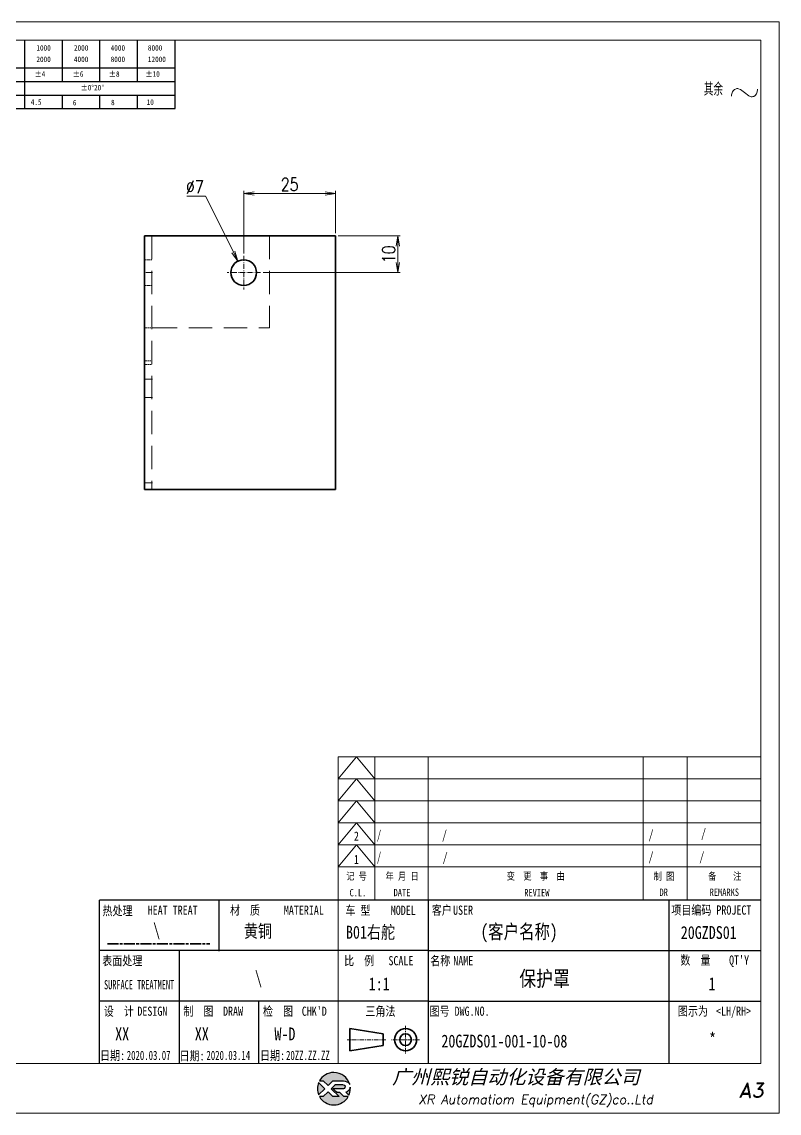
# Model space of a CAD drawing. Header units: millimetres. Extents: x 1333 to 78972, y -42879 to -5704.
# Drawn here: x 71441.9 to 71648, y -21799.1 to -21502.1 of the extents above; entities that cross this region are included whole.
import ezdxf
from ezdxf.enums import TextEntityAlignment as Align

# ---------------------------------------------------------------- set-up
doc = ezdxf.new("R2010")
doc.units = ezdxf.units.MM
doc.header["$LTSCALE"] = 0.5
for name, pattern in [('AM_ISO02W050x2', [3.75, 3, -0.75]), ('AM_ISO08W050x2', [9, 6, -0.75, 1.5, -0.75]), ('CENTER', [2, 1.25, -0.25, 0.25, -0.25]), ('DASHDOT', [18.5, 12, -3, 0.5, -3]), ('DASHED', [19.05, 12.7, -6.35]), ('DOT2', [0.125, 0, -0.125])]:
    doc.linetypes.add(name, pattern=pattern)
for name, color, linetype in [('DIM', 3, 'Continuous'), ('layer 1', 7, 'Continuous'), ('图号', 7, 'Continuous'), ('图名', 7, 'Continuous'), ('图框文字', 7, 'Continuous'), ('数量', 7, 'Continuous'), ('材质', 7, 'Continuous'), ('表面处理', 7, 'Continuous'), ('车型', 7, 'Continuous')]:
    doc.layers.add(name, color=color, linetype=linetype)
for name, color, linetype, lineweight in [('中心线', 2, 'AM_ISO08W050x2', 18), ('图框', 7, 'Continuous', 18), ('标注线', 3, 'Continuous', 18), ('热处理', 7, 'Continuous', 20), ('粗实线', 7, 'Continuous', 35), ('粗点划线', 6, 'AM_ISO08W050x2', 35), ('虚线', 1, 'AM_ISO02W050x2', 18)]:
    doc.layers.add(name, color=color, linetype=linetype, lineweight=lineweight)
doc.layers.add('打印', color=7, linetype='Continuous', lineweight=15, plot=False)
doc.layers.add('打印-禁用', color=7, linetype='Continuous', lineweight=15, plot=False)
doc.styles.add('DIM', font='romans.shx', dxfattribs={"width": 0.8, "bigfont": 'bigfont.shx'})
doc.styles.add('STYLE1', font='')
doc.styles.add('国标', font='simfang.ttf', dxfattribs={"width": 0.8})
doc.styles.add('机械长仿宋', font='gbenor.shx', dxfattribs={"height": 1, "bigfont": 'gbcbig.shx'})
doc.styles.add('标题字', font='romand.shx', dxfattribs={"oblique": 10, "bigfont": 'bigfont.shx'})
doc.styles.get('STYLE1').set_extended_font_data('SimSun')
doc.dimstyles.new('XR 1-1$0', dxfattribs={"dimtxt": 3.5, "dimasz": 2.5, "dimexe": 1, "dimexo": 0.625, "dimgap": 1.2, "dimtad": 1, "dimzin": 9, "dimdsep": 46, "dimtxsty": 'DIM', "dimblk": 'OPEN', "dimcen": 0, "dimclrd": 8, "dimclre": 8, "dimclrt": 2, "dimazin": 2, "dimtfac": 0.5, "dimtmove": 0, "dimatfit": 3, "dimldrblk": 'OPEN', "dimfxl": 1, "dimtolj": 2, "dimlwd": 18, "dimlwe": 18, "dimarcsym": 0})
doc.dimstyles.new('XR 1-1$3', dxfattribs={"dimtxt": 3.5, "dimasz": 2.5, "dimexe": 1, "dimexo": 0.625, "dimgap": 1.2, "dimtad": 1, "dimtoh": 1, "dimdsep": 46, "dimtxsty": 'DIM', "dimblk": 'OPEN', "dimcen": 0, "dimclrd": 8, "dimclre": 8, "dimclrt": 2, "dimazin": 2, "dimtfac": 0.5, "dimtofl": 0, "dimtmove": 0, "dimatfit": 3, "dimldrblk": 'OPEN', "dimfxl": 1, "dimtolj": 2, "dimlwd": 18, "dimlwe": 18, "dimarcsym": 0})

# ---------------------------------------------------------------- blocks, each defined once
blk = doc.blocks.new('XR')
at = {"true_color": 0xfc8000}
h = blk.add_hatch(color=30, dxfattribs=at)
h.set_gradient(color1=(252, 128, 0), rotation=240, one_color=1, tint=1, name='INVCURVED')
edge = h.paths.add_edge_path()
edge.add_spline(control_points=[(-434.18, -5928.47), (-433.9, -5928.74), (-433.63, -5929.01), (-433.63, -5929.01), (-433.63, -5929.01), (-433.63, -5929.01), (-433.36, -5928.74), (-433.09, -5928.47)], knot_values=[0.5625, 0.5625, 0.5625, 0.5625, 0.625, 0.625, 0.625, 0.625, 0.6875, 0.6875, 0.6875, 0.6875], degree=3, periodic=0)
edge.add_spline(control_points=[(-433.09, -5928.47), (-432.82, -5928.2), (-432.54, -5927.93), (-432.54, -5927.93), (-432.54, -5927.93), (-432.54, -5927.93), (-432.04, -5927.93), (-431.53, -5927.93)], knot_values=[0.4375, 0.4375, 0.4375, 0.4375, 0.5, 0.5, 0.5, 0.5, 0.5625, 0.5625, 0.5625, 0.5625], degree=3, periodic=0)
edge.add_spline(control_points=[(-431.53, -5927.93), (-431.03, -5927.93), (-430.52, -5927.93), (-430.52, -5927.93), (-430.52, -5927.93), (-430, -5927.93), (-429.43, -5927.96), (-429.01, -5928.33)], knot_values=[0.25, 0.25, 0.25, 0.25, 0.3125, 0.3125, 0.3125, 0.3125, 0.4375, 0.4375, 0.4375, 0.4375], degree=3, periodic=0)
edge.add_spline(control_points=[(-429.01, -5928.33), (-428.88, -5928.44), (-428.78, -5928.59), (-428.71, -5928.75)], knot_values=[0.125, 0.125, 0.125, 0.125, 0.25, 0.25, 0.25, 0.25], degree=3, periodic=0)
edge.add_spline(control_points=[(-428.71, -5928.75), (-429.13, -5927.18), (-430.58, -5926.02), (-432.31, -5926.02)], knot_values=[0, 0, 0, 0, 0.125, 0.125, 0.125, 0.125], degree=3, periodic=0)
edge.add_spline(control_points=[(-432.31, -5926.02), (-433.72, -5926.02), (-434.94, -5926.79), (-435.58, -5927.93)], knot_values=[0.875, 0.875, 0.875, 0.875, 1, 1, 1, 1], degree=3, periodic=0)
edge.add_spline(control_points=[(-435.58, -5927.93), (-435.58, -5927.93), (-434.72, -5927.93), (-434.72, -5927.93), (-434.72, -5927.93), (-434.72, -5927.93), (-434.45, -5928.2), (-434.18, -5928.47)], knot_values=[0.6875, 0.6875, 0.6875, 0.6875, 0.8125, 0.8125, 0.8125, 0.8125, 0.875, 0.875, 0.875, 0.875], degree=3, periodic=0)
edge = h.paths.add_edge_path()
edge.add_spline(control_points=[(-434.79, -5929.26), (-435.04, -5929.02), (-435.34, -5928.72), (-435.54, -5928.53)], knot_values=[0.562504, 0.562504, 0.562504, 0.562504, 0.656252, 0.656252, 0.656252, 0.656252], degree=3, periodic=0)
edge.add_spline(control_points=[(-435.54, -5928.53), (-435.67, -5928.4), (-435.76, -5928.31), (-435.76, -5928.31), (-435.76, -5928.31), (-435.94, -5928.74), (-436.03, -5929.21), (-436.03, -5929.71)], knot_values=[0.25, 0.25, 0.25, 0.25, 0.312504, 0.312504, 0.312504, 0.312504, 0.562504, 0.562504, 0.562504, 0.562504], degree=3, periodic=0)
edge.add_spline(control_points=[(-436.03, -5929.71), (-436.03, -5930.2), (-435.94, -5930.67), (-435.76, -5931.1), (-435.76, -5931.1), (-435.4, -5930.75), (-435.05, -5930.4)], knot_values=[0.874998, 0.874998, 0.874998, 0.874998, 1.124998, 1.124998, 1.124998, 1.25, 1.25, 1.25, 1.25], degree=3, periodic=0)
edge.add_spline(control_points=[(-435.05, -5930.4), (-434.7, -5930.05), (-434.34, -5929.71), (-434.34, -5929.71), (-434.34, -5929.71), (-434.34, -5929.71), (-434.34, -5929.71), (-434.34, -5929.71)], knot_values=[0.749878, 0.749878, 0.749878, 0.749878, 0.874875, 0.874875, 0.874875, 0.874875, 0.874998, 0.874998, 0.874998, 0.874998], degree=3, periodic=0)
edge.add_spline(control_points=[(-434.34, -5929.71), (-434.34, -5929.71), (-434.34, -5929.71), (-434.34, -5929.71)], knot_values=[0.749634, 0.749634, 0.749634, 0.749634, 0.749817, 0.749817, 0.749817, 0.749817], degree=3, periodic=0)
edge.add_spline(control_points=[(-434.35, -5929.7), (-434.35, -5929.7), (-434.35, -5929.7), (-434.35, -5929.7)], knot_values=[0.738281, 0.738281, 0.738281, 0.738281, 0.742188, 0.742188, 0.742188, 0.742188], degree=3, periodic=0)
edge.add_spline(control_points=[(-434.35, -5929.7), (-434.36, -5929.69), (-434.37, -5929.68), (-434.38, -5929.67)], knot_values=[0.726563, 0.726563, 0.726563, 0.726563, 0.738281, 0.738281, 0.738281, 0.738281], degree=3, periodic=0)
edge.add_spline(control_points=[(-434.38, -5929.67), (-434.38, -5929.66), (-434.39, -5929.65), (-434.4, -5929.65)], knot_values=[0.718751, 0.718751, 0.718751, 0.718751, 0.726563, 0.726563, 0.726563, 0.726563], degree=3, periodic=0)
edge.add_spline(control_points=[(-434.4, -5929.65), (-434.42, -5929.63), (-434.45, -5929.6), (-434.47, -5929.58)], knot_values=[0.703126, 0.703126, 0.703126, 0.703126, 0.718751, 0.718751, 0.718751, 0.718751], degree=3, periodic=0)
edge.add_spline(control_points=[(-434.47, -5929.58), (-434.5, -5929.55), (-434.53, -5929.52), (-434.56, -5929.49)], knot_values=[0.687501, 0.687501, 0.687501, 0.687501, 0.703126, 0.703126, 0.703126, 0.703126], degree=3, periodic=0)
edge.add_spline(control_points=[(-434.56, -5929.49), (-434.63, -5929.42), (-434.71, -5929.35), (-434.79, -5929.26)], knot_values=[0.656252, 0.656252, 0.656252, 0.656252, 0.687501, 0.687501, 0.687501, 0.687501], degree=3, periodic=0)
at = {"true_color": 0x0348ff}
h = blk.add_hatch(color=160, dxfattribs=at)
h.set_gradient(color1=(3, 72, 255), color2=(0, 41, 153), one_color=1, tint=0.3, name='HEMISPHERICAL')
edge = h.paths.add_edge_path()
edge.add_spline(control_points=[(-432.54, -5929.67), (-432.26, -5929.95), (-431.94, -5930.23), (-431.66, -5930.51), (-431.66, -5930.51), (-431.66, -5930.51), (-431.66, -5930.51), (-431.66, -5930.51)], knot_values=[0.736842, 0.736842, 0.736842, 0.736842, 0.789474, 0.789474, 0.789474, 0.789474, 0.802633, 0.802633, 0.802633, 0.802633], degree=3, periodic=0)
edge.add_spline(control_points=[(-431.66, -5930.51), (-431.65, -5930.51), (-431.65, -5930.52), (-431.65, -5930.52)], knot_values=[0.802633, 0.802633, 0.802633, 0.802633, 0.815791, 0.815791, 0.815791, 0.815791], degree=3, periodic=0)
edge.add_spline(control_points=[(-431.65, -5930.52), (-431.64, -5930.53), (-431.64, -5930.53), (-431.64, -5930.53)], knot_values=[0.815791, 0.815791, 0.815791, 0.815791, 0.82237, 0.82237, 0.82237, 0.82237], degree=3, periodic=0)
edge.add_spline(control_points=[(-431.64, -5930.53), (-431.64, -5930.53), (-431.64, -5930.53), (-431.63, -5930.54)], knot_values=[0.82237, 0.82237, 0.82237, 0.82237, 0.828949, 0.828949, 0.828949, 0.828949], degree=3, periodic=0)
edge.add_spline(control_points=[(-431.63, -5930.54), (-431.63, -5930.54), (-431.63, -5930.54), (-431.63, -5930.54), (-431.63, -5930.54), (-431.63, -5930.54), (-431.59, -5930.54), (-431.52, -5930.54)], knot_values=[0.841901, 0.841901, 0.841901, 0.841901, 0.842105, 0.842105, 0.842105, 0.842105, 0.855264, 0.855264, 0.855264, 0.855264], degree=3, periodic=0)
edge.add_spline(control_points=[(-431.52, -5930.54), (-431.46, -5930.54), (-431.38, -5930.54), (-431.3, -5930.54)], knot_values=[0.855264, 0.855264, 0.855264, 0.855264, 0.868422, 0.868422, 0.868422, 0.868422], degree=3, periodic=0)
edge.add_spline(control_points=[(-431.3, -5930.54), (-431.26, -5930.54), (-431.22, -5930.54), (-431.18, -5930.54)], knot_values=[0.868422, 0.868422, 0.868422, 0.868422, 0.875, 0.875, 0.875, 0.875], degree=3, periodic=0)
edge.add_spline(control_points=[(-431.18, -5930.54), (-431.14, -5930.54), (-431.1, -5930.54), (-431.07, -5930.54)], knot_values=[0.875, 0.875, 0.875, 0.875, 0.881579, 0.881579, 0.881579, 0.881579], degree=3, periodic=0)
edge.add_spline(control_points=[(-431.07, -5930.54), (-431.05, -5930.54), (-431.04, -5930.54), (-431.03, -5930.54)], knot_values=[0.881579, 0.881579, 0.881579, 0.881579, 0.884869, 0.884869, 0.884869, 0.884869], degree=3, periodic=0)
edge.add_spline(control_points=[(-431.03, -5930.54), (-431.02, -5930.54), (-431, -5930.54), (-431, -5930.54)], knot_values=[0.884869, 0.884869, 0.884869, 0.884869, 0.888158, 0.888158, 0.888158, 0.888158], degree=3, periodic=0)
edge.add_spline(control_points=[(-431, -5930.54), (-430.99, -5930.54), (-430.99, -5930.54), (-430.98, -5930.54)], knot_values=[0.888158, 0.888158, 0.888158, 0.888158, 0.889803, 0.889803, 0.889803, 0.889803], degree=3, periodic=0)
edge.add_spline(control_points=[(-430.98, -5930.54), (-430.98, -5930.54), (-430.98, -5930.54), (-430.97, -5930.54)], knot_values=[0.889803, 0.889803, 0.889803, 0.889803, 0.891447, 0.891447, 0.891447, 0.891447], degree=3, periodic=0)
edge.add_spline(control_points=[(-430.97, -5930.54), (-430.97, -5930.54), (-430.97, -5930.54), (-430.97, -5930.54)], knot_values=[0.891447, 0.891447, 0.891447, 0.891447, 0.89227, 0.89227, 0.89227, 0.89227], degree=3, periodic=0)
edge.add_spline(control_points=[(-430.97, -5930.54), (-430.97, -5930.54), (-430.97, -5930.54), (-430.97, -5930.54)], knot_values=[0.89227, 0.89227, 0.89227, 0.89227, 0.893092, 0.893092, 0.893092, 0.893092], degree=3, periodic=0)
edge.add_spline(control_points=[(-430.97, -5930.54), (-430.97, -5930.54), (-430.97, -5930.54), (-430.97, -5930.54)], knot_values=[0.893092, 0.893092, 0.893092, 0.893092, 0.893503, 0.893503, 0.893503, 0.893503], degree=3, periodic=0)
edge.add_spline(control_points=[(-430.97, -5930.54), (-430.97, -5930.54), (-430.97, -5930.54), (-430.97, -5930.54)], knot_values=[0.893503, 0.893503, 0.893503, 0.893503, 0.893914, 0.893914, 0.893914, 0.893914], degree=3, periodic=0)
edge.add_spline(control_points=[(-430.97, -5930.54), (-430.97, -5930.54), (-430.97, -5930.54), (-430.97, -5930.54)], knot_values=[0.893914, 0.893914, 0.893914, 0.893914, 0.89412, 0.89412, 0.89412, 0.89412], degree=3, periodic=0)
edge.add_spline(control_points=[(-430.97, -5930.54), (-430.97, -5930.54), (-430.97, -5930.54), (-430.97, -5930.54)], knot_values=[0.89412, 0.89412, 0.89412, 0.89412, 0.894326, 0.894326, 0.894326, 0.894326], degree=3, periodic=0)
edge.add_spline(control_points=[(-430.97, -5930.54), (-430.97, -5930.54), (-430.97, -5930.54), (-430.97, -5930.54)], knot_values=[0.894428, 0.894428, 0.894428, 0.894428, 0.894531, 0.894531, 0.894531, 0.894531], degree=3, periodic=0)
edge.add_spline(control_points=[(-430.97, -5930.54), (-430.97, -5930.54), (-430.97, -5930.54), (-430.97, -5930.54)], knot_values=[0.894531, 0.894531, 0.894531, 0.894531, 0.894583, 0.894583, 0.894583, 0.894583], degree=3, periodic=0)
edge.add_spline(control_points=[(-430.97, -5930.54), (-430.97, -5930.54), (-430.97, -5930.54), (-430.97, -5930.54), (-430.97, -5930.54), (-430.97, -5930.54), (-430.73, -5930.78), (-430.49, -5931.01)], knot_values=[0.894685, 0.894685, 0.894685, 0.894685, 0.894737, 0.894737, 0.894737, 0.894737, 0.921052, 0.921052, 0.921052, 0.921052], degree=3, periodic=0)
edge.add_spline(control_points=[(-430.49, -5931.01), (-430.26, -5931.24), (-430.02, -5931.48), (-430.02, -5931.48)], knot_values=[0.921052, 0.921052, 0.921052, 0.921052, 0.947368, 0.947368, 0.947368, 0.947368], degree=3, periodic=0)
edge.add_spline(control_points=[(-430.02, -5931.48), (-430.02, -5931.48), (-430.02, -5931.48), (-430.02, -5931.48)], knot_values=[0.947522, 0.947522, 0.947522, 0.947522, 0.947573, 0.947573, 0.947573, 0.947573], degree=3, periodic=0)
edge.add_spline(control_points=[(-430.02, -5931.48), (-430.02, -5931.48), (-430.02, -5931.48), (-430.02, -5931.48)], knot_values=[0.947573, 0.947573, 0.947573, 0.947573, 0.947676, 0.947676, 0.947676, 0.947676], degree=3, periodic=0)
edge.add_spline(control_points=[(-430.02, -5931.48), (-430.02, -5931.48), (-430.02, -5931.48), (-430.02, -5931.48)], knot_values=[0.947676, 0.947676, 0.947676, 0.947676, 0.947779, 0.947779, 0.947779, 0.947779], degree=3, periodic=0)
edge.add_spline(control_points=[(-430.02, -5931.48), (-430.02, -5931.48), (-430.02, -5931.48), (-430.02, -5931.48)], knot_values=[0.947779, 0.947779, 0.947779, 0.947779, 0.947984, 0.947984, 0.947984, 0.947984], degree=3, periodic=0)
edge.add_spline(control_points=[(-430.02, -5931.48), (-430.02, -5931.48), (-430.02, -5931.48), (-430.02, -5931.48)], knot_values=[0.947984, 0.947984, 0.947984, 0.947984, 0.94819, 0.94819, 0.94819, 0.94819], degree=3, periodic=0)
edge.add_spline(control_points=[(-430.02, -5931.48), (-430.02, -5931.48), (-430.02, -5931.48), (-430.02, -5931.48)], knot_values=[0.94819, 0.94819, 0.94819, 0.94819, 0.948601, 0.948601, 0.948601, 0.948601], degree=3, periodic=0)
edge.add_spline(control_points=[(-430.02, -5931.48), (-430.02, -5931.48), (-430.02, -5931.48), (-430.02, -5931.48)], knot_values=[0.948601, 0.948601, 0.948601, 0.948601, 0.949012, 0.949012, 0.949012, 0.949012], degree=3, periodic=0)
edge.add_spline(control_points=[(-430.02, -5931.48), (-430.02, -5931.48), (-430.01, -5931.48), (-430.01, -5931.48)], knot_values=[0.949012, 0.949012, 0.949012, 0.949012, 0.949834, 0.949834, 0.949834, 0.949834], degree=3, periodic=0)
edge.add_spline(control_points=[(-430.01, -5931.48), (-430.01, -5931.48), (-430.01, -5931.48), (-430.01, -5931.48)], knot_values=[0.949834, 0.949834, 0.949834, 0.949834, 0.950657, 0.950657, 0.950657, 0.950657], degree=3, periodic=0)
edge.add_spline(control_points=[(-430.01, -5931.48), (-430.01, -5931.48), (-430, -5931.48), (-430, -5931.48)], knot_values=[0.950657, 0.950657, 0.950657, 0.950657, 0.952301, 0.952301, 0.952301, 0.952301], degree=3, periodic=0)
edge.add_spline(control_points=[(-430, -5931.48), (-429.99, -5931.48), (-429.98, -5931.48), (-429.98, -5931.48)], knot_values=[0.952301, 0.952301, 0.952301, 0.952301, 0.953946, 0.953946, 0.953946, 0.953946], degree=3, periodic=0)
edge.add_spline(control_points=[(-429.98, -5931.48), (-429.96, -5931.48), (-429.95, -5931.48), (-429.93, -5931.48)], knot_values=[0.953946, 0.953946, 0.953946, 0.953946, 0.957236, 0.957236, 0.957236, 0.957236], degree=3, periodic=0)
edge.add_spline(control_points=[(-429.93, -5931.48), (-429.91, -5931.48), (-429.89, -5931.48), (-429.87, -5931.48)], knot_values=[0.957236, 0.957236, 0.957236, 0.957236, 0.960525, 0.960525, 0.960525, 0.960525], degree=3, periodic=0)
edge.add_spline(control_points=[(-429.87, -5931.48), (-429.82, -5931.48), (-429.77, -5931.48), (-429.71, -5931.48)], knot_values=[0.960525, 0.960525, 0.960525, 0.960525, 0.967104, 0.967104, 0.967104, 0.967104], degree=3, periodic=0)
edge.add_spline(control_points=[(-429.71, -5931.48), (-429.65, -5931.48), (-429.59, -5931.48), (-429.53, -5931.48)], knot_values=[0.967104, 0.967104, 0.967104, 0.967104, 0.973683, 0.973683, 0.973683, 0.973683], degree=3, periodic=0)
edge.add_spline(control_points=[(-429.53, -5931.48), (-429.41, -5931.48), (-429.29, -5931.48), (-429.19, -5931.48)], knot_values=[0.973683, 0.973683, 0.973683, 0.973683, 0.98684, 0.98684, 0.98684, 0.98684], degree=3, periodic=0)
edge.add_spline(control_points=[(-429.19, -5931.48), (-429.1, -5931.48), (-429.04, -5931.48), (-429.04, -5931.48), (-429.67, -5932.62), (-430.9, -5933.39), (-432.31, -5933.39)], knot_values=[0.98684, 0.98684, 0.98684, 0.98684, 1, 1, 1, 1.052632, 1.052632, 1.052632, 1.052632], degree=3, periodic=0)
edge.add_spline(control_points=[(-432.31, -5933.39), (-433.72, -5933.39), (-434.94, -5932.62), (-435.58, -5931.48), (-435.58, -5931.48), (-435.58, -5931.48), (-435.36, -5931.48), (-435.15, -5931.48)], knot_values=[0.052632, 0.052632, 0.052632, 0.052632, 0.105263, 0.105263, 0.105263, 0.105263, 0.131579, 0.131579, 0.131579, 0.131579], degree=3, periodic=0)
edge.add_spline(control_points=[(-435.15, -5931.48), (-434.93, -5931.48), (-434.72, -5931.48), (-434.72, -5931.48), (-434.72, -5931.48), (-434.72, -5931.48), (-434.45, -5931.21), (-434.18, -5930.94)], knot_values=[0.131579, 0.131579, 0.131579, 0.131579, 0.157895, 0.157895, 0.157895, 0.157895, 0.184211, 0.184211, 0.184211, 0.184211], degree=3, periodic=0)
edge.add_spline(control_points=[(-434.18, -5930.94), (-433.9, -5930.67), (-433.63, -5930.4), (-433.63, -5930.4), (-433.63, -5930.4), (-433.63, -5930.4), (-433.36, -5930.67), (-433.09, -5930.94)], knot_values=[0.184211, 0.184211, 0.184211, 0.184211, 0.210526, 0.210526, 0.210526, 0.210526, 0.236842, 0.236842, 0.236842, 0.236842], degree=3, periodic=0)
edge.add_spline(control_points=[(-433.09, -5930.94), (-432.82, -5931.21), (-432.54, -5931.48), (-432.54, -5931.48), (-432.54, -5931.48), (-432.54, -5931.48), (-432.19, -5931.48), (-431.83, -5931.48)], knot_values=[0.236842, 0.236842, 0.236842, 0.236842, 0.263158, 0.263158, 0.263158, 0.263158, 0.289474, 0.289474, 0.289474, 0.289474], degree=3, periodic=0)
edge.add_spline(control_points=[(-431.83, -5931.48), (-431.48, -5931.48), (-431.12, -5931.48), (-431.12, -5931.48), (-431.12, -5931.48), (-431.12, -5931.48), (-431.57, -5931.03), (-432.02, -5930.59)], knot_values=[0.289474, 0.289474, 0.289474, 0.289474, 0.315789, 0.315789, 0.315789, 0.315789, 0.342105, 0.342105, 0.342105, 0.342105], degree=3, periodic=0)
edge.add_spline(control_points=[(-432.02, -5930.59), (-432.47, -5930.15), (-432.92, -5929.71), (-432.92, -5929.71), (-432.92, -5929.71), (-432.92, -5929.71), (-432.71, -5929.5), (-432.5, -5929.29)], knot_values=[0.342105, 0.342105, 0.342105, 0.342105, 0.368421, 0.368421, 0.368421, 0.368421, 0.394737, 0.394737, 0.394737, 0.394737], degree=3, periodic=0)
edge.add_spline(control_points=[(-432.5, -5929.29), (-432.3, -5929.09), (-432.09, -5928.88), (-432.09, -5928.88)], knot_values=[0.394737, 0.394737, 0.394737, 0.394737, 0.421053, 0.421053, 0.421053, 0.421053], degree=3, periodic=0)
edge.add_spline(control_points=[(-432.09, -5928.88), (-432.09, -5928.88), (-432.06, -5928.86), (-432.06, -5928.86)], knot_values=[0.421053, 0.421053, 0.421053, 0.421053, 0.473684, 0.473684, 0.473684, 0.473684], degree=3, periodic=0)
edge.add_spline(control_points=[(-432.06, -5928.86), (-432.06, -5928.86), (-432.06, -5928.86), (-432.06, -5928.86), (-432.06, -5928.86), (-432.06, -5928.86), (-430.4, -5928.86), (-430.26, -5928.86)], knot_values=[0.473684, 0.473684, 0.473684, 0.473684, 0.473684, 0.473684, 0.473684, 0.473684, 0.526316, 0.526316, 0.526316, 0.526316], degree=3, periodic=0)
edge.add_spline(control_points=[(-430.26, -5928.86), (-429.54, -5928.86), (-429.62, -5929.4), (-429.83, -5929.55)], knot_values=[0.526316, 0.526316, 0.526316, 0.526316, 0.578947, 0.578947, 0.578947, 0.578947], degree=3, periodic=0)
edge.add_spline(control_points=[(-429.83, -5929.55), (-429.94, -5929.62), (-430.08, -5929.65), (-430.26, -5929.65), (-430.26, -5929.65), (-430.26, -5929.65), (-430.48, -5929.65), (-430.71, -5929.66)], knot_values=[0.578947, 0.578947, 0.578947, 0.578947, 0.631579, 0.631579, 0.631579, 0.631579, 0.657895, 0.657895, 0.657895, 0.657895], degree=3, periodic=0)
edge.add_spline(control_points=[(-430.71, -5929.66), (-430.93, -5929.66), (-431.15, -5929.67), (-431.15, -5929.67), (-431.15, -5929.67), (-431.15, -5929.67), (-432.54, -5929.67), (-432.54, -5929.67)], knot_values=[0.657895, 0.657895, 0.657895, 0.657895, 0.684211, 0.684211, 0.684211, 0.684211, 0.736842, 0.736842, 0.736842, 0.736842], degree=3, periodic=0)
edge = h.paths.add_edge_path()
edge.add_spline(control_points=[(-428.6, -5929.32), (-428.61, -5929.67), (-428.76, -5930), (-429.06, -5930.22)], knot_values=[0.8, 0.8, 0.8, 0.8, 1, 1, 1, 1], degree=3, periodic=0)
edge.add_spline(control_points=[(-429.06, -5930.22), (-429.22, -5930.34), (-429.41, -5930.43), (-429.61, -5930.48)], knot_values=[0.6, 0.6, 0.6, 0.6, 0.8, 0.8, 0.8, 0.8], degree=3, periodic=0)
edge.add_spline(control_points=[(-429.61, -5930.48), (-429.61, -5930.48), (-428.9, -5931.19), (-428.9, -5931.19), (-428.9, -5931.19), (-428.69, -5930.73), (-428.58, -5930.23), (-428.58, -5929.71)], knot_values=[0.2, 0.2, 0.2, 0.2, 0.4, 0.4, 0.4, 0.4, 0.6, 0.6, 0.6, 0.6], degree=3, periodic=0)
edge.add_spline(control_points=[(-428.58, -5929.71), (-428.58, -5929.58), (-428.59, -5929.45), (-428.6, -5929.32)], knot_values=[0, 0, 0, 0, 0.2, 0.2, 0.2, 0.2], degree=3, periodic=0)
at = {"layer": 'layer 1', "color": 30}
for points, knots in [([(-432.31, -5926.02), (-430.58, -5926.02), (-429.13, -5927.18), (-428.71, -5928.75), (-428.71, -5928.75), (-428.78, -5928.59), (-428.88, -5928.44), (-429.01, -5928.33), (-429.01, -5928.33), (-429.43, -5927.96), (-430, -5927.93), (-430.52, -5927.93), (-430.52, -5927.93), (-430.52, -5927.93), (-432.54, -5927.93), (-432.54, -5927.93), (-432.54, -5927.93), (-432.54, -5927.93), (-433.63, -5929.01), (-433.63, -5929.01), (-433.63, -5929.01), (-433.63, -5929.01), (-434.72, -5927.93), (-434.72, -5927.93), (-434.72, -5927.93), (-434.72, -5927.93), (-435.58, -5927.93), (-435.58, -5927.93), (-435.58, -5927.93), (-434.94, -5926.79), (-433.72, -5926.02), (-432.31, -5926.02)], [0, 0, 0, 0, 0.125, 0.125, 0.125, 0.125, 0.25, 0.25, 0.25, 0.25, 0.375, 0.375, 0.375, 0.375, 0.5, 0.5, 0.5, 0.5, 0.625, 0.625, 0.625, 0.625, 0.75, 0.75, 0.75, 0.75, 0.875, 0.875, 0.875, 0.875, 1, 1, 1, 1]), ([(-435.76, -5931.1), (-435.94, -5930.67), (-436.03, -5930.2), (-436.03, -5929.71), (-436.03, -5929.71), (-436.03, -5929.21), (-435.94, -5928.74), (-435.76, -5928.31), (-435.76, -5928.31), (-435.76, -5928.31), (-434.34, -5929.71), (-434.34, -5929.71), (-434.34, -5929.71), (-434.34, -5929.71), (-435.76, -5931.1), (-435.76, -5931.1)], [0, 0, 0, 0, 0.25, 0.25, 0.25, 0.25, 0.5, 0.5, 0.5, 0.5, 0.75, 0.75, 0.75, 0.75, 1, 1, 1, 1])]:
    blk.add_open_spline(points, degree=3, knots=knots, dxfattribs=at)
at = {"layer": 'layer 1', "color": 154}
for points, knots in [([(-429.04, -5931.48), (-429.67, -5932.62), (-430.9, -5933.39), (-432.31, -5933.39), (-432.31, -5933.39), (-433.72, -5933.39), (-434.94, -5932.62), (-435.58, -5931.48), (-435.58, -5931.48), (-435.58, -5931.48), (-434.72, -5931.48), (-434.72, -5931.48), (-434.72, -5931.48), (-434.72, -5931.48), (-433.63, -5930.4), (-433.63, -5930.4), (-433.63, -5930.4), (-433.63, -5930.4), (-432.54, -5931.48), (-432.54, -5931.48), (-432.54, -5931.48), (-432.54, -5931.48), (-431.12, -5931.48), (-431.12, -5931.48), (-431.12, -5931.48), (-431.12, -5931.48), (-432.92, -5929.71), (-432.92, -5929.71), (-432.92, -5929.71), (-432.92, -5929.71), (-432.09, -5928.88), (-432.09, -5928.88), (-432.09, -5928.88), (-432.09, -5928.88), (-432.06, -5928.86), (-432.06, -5928.86), (-432.06, -5928.86), (-432.06, -5928.86), (-430.4, -5928.86), (-430.26, -5928.86), (-430.26, -5928.86), (-429.54, -5928.86), (-429.62, -5929.4), (-429.83, -5929.55), (-429.83, -5929.55), (-429.94, -5929.62), (-430.08, -5929.65), (-430.26, -5929.65), (-430.26, -5929.65), (-430.26, -5929.65), (-431.15, -5929.67), (-431.15, -5929.67), (-431.15, -5929.67), (-431.15, -5929.67), (-432.54, -5929.67), (-432.54, -5929.67), (-432.54, -5929.67), (-432.26, -5929.95), (-431.94, -5930.23), (-431.66, -5930.51), (-431.66, -5930.51), (-431.66, -5930.51), (-431.63, -5930.54), (-431.63, -5930.54), (-431.63, -5930.54), (-431.63, -5930.54), (-430.97, -5930.54), (-430.97, -5930.54), (-430.97, -5930.54), (-430.97, -5930.54), (-430.02, -5931.48), (-430.02, -5931.48), (-430.02, -5931.48), (-430.02, -5931.48), (-429.04, -5931.48), (-429.04, -5931.48)], [0, 0, 0, 0, 0.052632, 0.052632, 0.052632, 0.052632, 0.105263, 0.105263, 0.105263, 0.105263, 0.157895, 0.157895, 0.157895, 0.157895, 0.210526, 0.210526, 0.210526, 0.210526, 0.263158, 0.263158, 0.263158, 0.263158, 0.315789, 0.315789, 0.315789, 0.315789, 0.368421, 0.368421, 0.368421, 0.368421, 0.421053, 0.421053, 0.421053, 0.421053, 0.473684, 0.473684, 0.473684, 0.473684, 0.526316, 0.526316, 0.526316, 0.526316, 0.578947, 0.578947, 0.578947, 0.578947, 0.631579, 0.631579, 0.631579, 0.631579, 0.684211, 0.684211, 0.684211, 0.684211, 0.736842, 0.736842, 0.736842, 0.736842, 0.789474, 0.789474, 0.789474, 0.789474, 0.842105, 0.842105, 0.842105, 0.842105, 0.894737, 0.894737, 0.894737, 0.894737, 0.947368, 0.947368, 0.947368, 0.947368, 1, 1, 1, 1]), ([(-428.6, -5929.32), (-428.59, -5929.45), (-428.58, -5929.58), (-428.58, -5929.71), (-428.58, -5929.71), (-428.58, -5930.23), (-428.69, -5930.73), (-428.9, -5931.19), (-428.9, -5931.19), (-428.9, -5931.19), (-429.61, -5930.48), (-429.61, -5930.48), (-429.61, -5930.48), (-429.41, -5930.43), (-429.22, -5930.34), (-429.06, -5930.22), (-429.06, -5930.22), (-428.76, -5930), (-428.61, -5929.67), (-428.6, -5929.32)], [0, 0, 0, 0, 0.2, 0.2, 0.2, 0.2, 0.4, 0.4, 0.4, 0.4, 0.6, 0.6, 0.6, 0.6, 0.8, 0.8, 0.8, 0.8, 1, 1, 1, 1])]:
    blk.add_open_spline(points, degree=3, knots=knots, dxfattribs=at)
blk = doc.blocks.new('GZDEH零件A3图框V01版')
at = {"layer": '中心线', "color": 1, "linetype": 'CENTER', "lineweight": 5, "ltscale": 2}
for p, q in [((3175.82, -1822.66), (3175.82, -1830.26)), ((3170.49, -1826.46), (3159.89, -1826.46)), ((3179.62, -1826.46), (3172.02, -1826.46))]:
    blk.add_line(p, q, dxfattribs=at)
at = {"layer": '图框', "linetype": 'Continuous'}
for p, q in [((3272.49, -1554.46), (2882.49, -1554.46)), ((3272.49, -1832.96), (3272.49, -1554.46)), ((3157.49, -1749.46), (3272.49, -1749.46)), ((3157.49, -1832.96), (3157.49, -1749.46)), ((2882.49, -1832.96), (3272.49, -1832.96))]:
    blk.add_line(p, q, dxfattribs=at)
at = {"layer": '图框', "color": 9}
for p, q in [((3157.49, -1755.46), (3162.49, -1749.46)), ((3162.49, -1749.46), (3167.49, -1755.46)), ((3167.49, -1788.46), (3167.49, -1749.46)), ((3240.49, -1788.46), (3240.49, -1749.46)), ((3252.49, -1749.46), (3252.49, -1788.46)), ((3157.49, -1755.46), (3272.49, -1755.46)), ((3157.49, -1761.46), (3162.49, -1755.46)), ((3162.49, -1755.46), (3167.49, -1761.46)), ((3157.49, -1761.46), (3272.49, -1761.46)), ((3157.49, -1767.46), (3162.49, -1761.46)), ((3162.49, -1761.46), (3167.49, -1767.46)), ((3157.49, -1767.46), (3272.49, -1767.46)), ((3157.49, -1773.46), (3162.49, -1767.46)), ((3162.49, -1767.46), (3167.49, -1773.46)), ((3157.49, -1773.46), (3272.49, -1773.46)), ((3157.49, -1779.46), (3162.49, -1773.46)), ((3162.49, -1773.46), (3167.49, -1779.46)), ((3157.49, -1779.46), (3272.49, -1779.46))]:
    blk.add_line(p, q, dxfattribs=at)
at = {"layer": '图框', "color": 9, "linetype": 'Continuous'}
blk.add_line((3181.99, -1749.46), (3181.99, -1832.96), dxfattribs=at)
at = {"layer": '图框', "color": 2, "linetype": 'ByBlock', "lineweight": 35}
for p, q in [((3169.69, -1824.86), (3160.69, -1823.46)), ((3160.69, -1829.46), (3160.69, -1823.46)), ((3169.69, -1824.86), (3169.69, -1828.06)), ((3169.69, -1828.06), (3160.69, -1829.46))]:
    blk.add_line(p, q, dxfattribs=at)
for radius in [3, 1.6]:
    blk.add_circle((3175.82, -1826.46), radius, dxfattribs=at)
at = {"layer": '图框文字', "color": 9}
for p, q in [((3072.2, -1561.98), (3072.2, -1554.46)), ((3082.42, -1561.98), (3082.42, -1554.46)), ((3092.64, -1561.98), (3092.64, -1554.46)), ((3102.86, -1561.98), (3102.86, -1554.46)), ((3113.09, -1573.08), (3113.09, -1554.46)), ((2996.09, -1561.98), (3113.09, -1561.98)), ((3072.2, -1573.08), (3072.2, -1561.98)), ((3082.42, -1565.68), (3082.42, -1561.98)), ((3092.64, -1565.68), (3092.64, -1561.98)), ((3102.86, -1565.68), (3102.86, -1561.98)), ((2996.09, -1565.68), (3113.09, -1565.68)), ((2996.09, -1569.38), (3113.09, -1569.38)), ((3082.42, -1573.08), (3082.42, -1569.48)), ((3092.64, -1573.08), (3092.64, -1569.38)), ((3102.86, -1573.08), (3102.86, -1569.38)), ((2990.09, -1573.08), (3113.09, -1573.08)), ((3272.49, -1788.46), (3092.49, -1788.46)), ((3124.99, -1788.46), (3124.99, -1802.35)), ((3181.99, -1788.46), (3181.99, -1832.96)), ((3247.49, -1788.46), (3247.49, -1832.96)), ((3181.99, -1802.21), (3092.49, -1802.21)), ((3114.17, -1802.21), (3114.17, -1815.96)), ((3181.99, -1802.21), (3272.49, -1802.21)), ((3181.99, -1815.96), (3092.49, -1815.96)), ((3114.17, -1815.96), (3114.17, -1832.96)), ((3114.17, -1815.96), (3114.17, -1832.96)), ((3135.83, -1815.96), (3135.83, -1832.96)), ((3135.83, -1815.96), (3135.83, -1832.96)), ((3181.99, -1815.96), (3272.49, -1815.96))]:
    blk.add_line(p, q, dxfattribs=at)
at = {"layer": '图框文字', "color": 7}
blk.add_line((3272.49, -1788.46), (3092.49, -1788.46), dxfattribs=at)
at = {"layer": '图框文字', "color": 9, "linetype": 'Continuous'}
blk.add_line((3092.49, -1832.96), (3092.49, -1788.46), dxfattribs=at)
at = {"layer": '打印-禁用', "linetype": 'Continuous'}
for p, q in [((3277.49, -1549.46), (2857.49, -1549.46)), ((3277.49, -1846.46), (3277.49, -1549.46)), ((2857.49, -1846.46), (3277.49, -1846.46))]:
    blk.add_line(p, q, dxfattribs=at)
at = {"layer": 'DIM', "xscale": 1.199999999999818, "yscale": 1.200000000000045, "zscale": 1.2}
blk.add_blockref('XR', (3675.07, 5275.84), dxfattribs=at)
at = {"layer": '图框', "color": 9, "style": '国标', "width": 0.8}
for s, p in [('记 号', (3162.47, -1782.94)), ('年 月 日', (3174.9, -1782.98)), ('变  更  事  由', (3211.24, -1782.93)), ('C.L.', (3162.86, -1787.45)), ('DATE', (3174.85, -1787.42)), ('REVIEW', (3211.55, -1787.45))]:
    blk.add_text(s, height=2, dxfattribs=at).set_placement(p, align=Align.CENTER)
for s, p in [('制 图', (3246.15, -1781.95)), ('备    注', (3262.68, -1781.92)), ('DR', (3246.06, -1786.34)), ('REMARKS', (3262.57, -1786.32))]:
    blk.add_text(s, height=2, dxfattribs=at).set_placement(p, align=Align.MIDDLE)
at = {"layer": '图框文字', "color": 9, "style": '国标'}
for s, height, width, p in [('1000', 1.5, 0.8, (3075.36, -1557.31)), ('2000', 1.5, 0.8, (3085.57, -1557.31)), ('4000', 1.5, 0.8, (3095.57, -1557.31)), ('8000', 1.5, 0.8, (3105.7, -1557.31)), ('2000', 1.5, 0.8, (3075.36, -1560.41)), ('4000', 1.5, 0.8, (3085.57, -1560.41)), ('8000', 1.5, 0.8, (3095.57, -1560.41)), ('12000', 1.5, 0.8, (3105.7, -1560.41)), ('±4', 1.5, 0.8, (3074.85, -1564.42)), ('±6', 1.5, 0.8, (3085.22, -1564.42)), ('±8', 1.5, 0.8, (3095.06, -1564.42)), ('±10', 1.5, 0.8, (3105.02, -1564.42)), ("±0%%D20'", 1.5, 0.8, (3087.38, -1568.12)), ('4.5', 1.5, 0.8, (3073.82, -1572.05)), ('6', 1.5, 0.8, (3085.28, -1572.19)), ('8', 1.5, 0.8, (3095.68, -1572.15)), ('10', 1.5, 0.8, (3105.36, -1572.06)), ('热处理', 2.5, 0.8, (3093.35, -1792.61)), ('材  质', 2.5, 0.8, (3128.04, -1792.46)), ('项目编码 PROJECT', 2.5, 0.8, (3248.13, -1792.43)), ('表面处理', 2.5, 0.8, (3093.27, -1806.21)), ('比  例\u3000', 2.5, 0.8, (3159.1, -1806.21)), ('SCALE', 2.5, 0.8, (3171.15, -1806.21)), ('名称\u3000', 2.5, 0.8, (3182.54, -1806.21)), ('NAME', 2.5, 0.8, (3188.8, -1806.21)), ('数  量', 2.5, 0.8, (3250.61, -1806.05)), ("QT'Y ", 2.5, 0.8, (3263.86, -1806.05)), ('SURFACE TREATMENT', 2.5, 0.6, (3093.77, -1812.75)), (' DESIGN', 2.5, 0.8, (3101.47, -1819.96)), (' DRAW', 2.5, 0.8, (3124.78, -1819.96)), ("CHK'D", 2.5, 0.8, (3147.58, -1819.96)), ('三角法', 2.5, 0.8, (3164.9, -1819.96)), ('图号', 2.5, 0.8, (3182.36, -1819.96)), ('DWG.NO.', 2.5, 0.8, (3189.16, -1819.96)), ('图示为', 2.5, 0.8, (3249.94, -1819.93)), ('<LH/RH>', 2.5, 0.8, (3260.31, -1819.93))]:
    blk.add_text(s, height=height, dxfattribs=dict(at, width=width)).set_placement(p)
at = {"layer": '图框文字', "color": 9, "style": '国标', "width": 0.8}
for s, p in [('HEAT TREAT', (3112.45, -1792.46)), ('MATERIAL', (3148.14, -1792.46)), ('客户', (3185.68, -1792.46)), ('USER', (3191.46, -1792.46)), ('设  计', (3097.79, -1819.96)), ('制  图', (3119.43, -1819.96)), ('检  图', (3141.11, -1819.96)), ('日期:', (3096.09, -1832)), ('日期:', (3117.71, -1832.1)), ('日期:', (3139.62, -1832))]:
    blk.add_text(s, height=2.5, dxfattribs=at).set_placement(p, align=Align.CENTER)
for s, p in [('车 型', (3162.87, -1791.2)), ('MODEL', (3175.2, -1791.24))]:
    blk.add_text(s, height=2.5, dxfattribs=at).set_placement(p, align=Align.MIDDLE)
at = {"layer": '图框文字', "color": 7, "lineweight": -3, "style": 'STYLE1', "oblique": 15}
blk.add_text('广州熙锐自动化设备有限公司 ', height=3.8, dxfattribs=at).set_placement((3172.16, -1838.51))
at = {"layer": '图框文字', "color": 7, "style": '标题字', "oblique": 10}
for s, height, p in [('A3', 4, (3269.91, -1840.2)), ('XR Automatiom Equipment(GZ)co..Ltd', 2.5, (3211.26, -1842.9))]:
    blk.add_text(s, height=height, dxfattribs=at).set_placement(p, align=Align.MIDDLE)
blk = doc.blocks.new('DEH A3')
at = {"layer": '图框'}
blk.add_blockref('GZDEH零件A3图框V01版', (-2857.49, 1846.46), dxfattribs=at)
blk = doc.blocks.new('其余不去材料')
at = {"layer": '标注线', "color": 2, "lineweight": 13}
for points in [[(0, 0.17), (0.01, 0.48), (0.07, 0.79), (0.16, 1.09), (0.28, 1.36), (0.44, 1.6), (0.62, 1.8), (0.82, 1.97), (1.04, 2.09), (1.26, 2.17), (1.49, 2.21), (1.72, 2.21), (1.94, 2.17), (2.37, 1.97), (2.41, 1.95)], [(2.41, 1.95), (3.55, 1.11), (4.7, 0.27)], [(4.7, 0.27), (4.91, 0.14), (5.14, 0.05), (5.37, 0), (5.6, 0), (5.82, 0.04), (6.04, 0.11), (6.45, 0.38), (6.79, 0.8), (7.02, 1.34), (7.11, 1.95), (7.11, 2.09)]]:
    blk.add_lwpolyline(points, dxfattribs=at)
at = {"layer": '标注线', "color": 7, "linetype": 'DOT2', "style": '机械长仿宋'}
blk.add_text('其余', height=3.5, dxfattribs=at).set_placement((-7.56, 0.3))
blk = doc.blocks.new('_Open')
at = {"color": 0, "linetype": 'ByBlock', "lineweight": -2}
for p, q in [((-1, 0.17), (0, 0)), ((-1, -0.17), (0, 0)), ((0, 0), (-1, 0))]:
    blk.add_line(p, q, dxfattribs=at)
blk = doc.blocks.new('*D597')
at = {"layer": 'Defpoints', "color": 0}
for p in [(71527.33, -21560.35), (71544.25, -21560.35), (71506.88, -21570.35)]:
    blk.add_point(p, dxfattribs=at)
at = {"layer": '标注线', "color": 8, "lineweight": 18}
for p, q in [((71528.03, -21560.35), (71544.95, -21560.35)), ((71544.25, -21567.55), (71544.25, -21563.15)), ((71507.58, -21570.35), (71544.95, -21570.35))]:
    blk.add_line(p, q, dxfattribs=at)
at = {"layer": '标注线', "color": 8, "lineweight": 18, "xscale": 2.8, "yscale": 2.8, "zscale": 2.8}
for p, rotation in [((71544.25, -21560.35), 90), ((71544.25, -21570.35), 270)]:
    blk.add_blockref('_Open', p, dxfattribs=dict(at, rotation=rotation))
at = {"layer": '标注线', "color": 2, "insert": (71541.8, -21565.35), "char_height": 3.5, "attachment_point": 5, "rotation": 90, "style": 'DIM'}
blk.add_mtext('\\A2;10', dxfattribs=at)
blk = doc.blocks.new('*D598')
at = {"layer": 'Defpoints', "color": 0}
for p in [(71502.33, -21548.79), (71527.33, -21560.35), (71502.33, -21565.8)]:
    blk.add_point(p, dxfattribs=at)
at = {"layer": '标注线', "color": 8, "lineweight": 18}
for p, q in [((71502.33, -21565.1), (71502.33, -21548.09)), ((71524.53, -21548.79), (71505.13, -21548.79)), ((71527.33, -21559.65), (71527.33, -21548.09))]:
    blk.add_line(p, q, dxfattribs=at)
at = {"layer": '标注线', "color": 8, "lineweight": 18, "xscale": 2.8, "yscale": 2.8, "zscale": 2.8, "rotation": 180}
blk.add_blockref('_Open', (71502.33, -21548.79), dxfattribs=at)
at = {"layer": '标注线', "color": 8, "lineweight": 18, "xscale": 2.8, "yscale": 2.8, "zscale": 2.8}
blk.add_blockref('_Open', (71527.33, -21548.79), dxfattribs=at)
at = {"layer": '标注线', "color": 2, "insert": (71514.83, -21546.34), "char_height": 3.5, "attachment_point": 5, "style": 'DIM'}
blk.add_mtext('\\A2;25', dxfattribs=at)
blk = doc.blocks.new('*D600')
at = {"layer": 'Defpoints', "color": 0}
for p in [(71500.77, -21567.22), (71503.9, -21573.48)]:
    blk.add_point(p, dxfattribs=at)
at = {"layer": '标注线', "color": 8, "lineweight": 18}
for p, q in [((71486.84, -21549.51), (71491.94, -21549.51)), ((71491.94, -21549.51), (71499.52, -21564.71))]:
    blk.add_line(p, q, dxfattribs=at)
at = {"layer": '标注线', "color": 8, "lineweight": 18, "xscale": 2.8, "yscale": 2.8, "zscale": 2.8, "rotation": 296.5051370435481}
blk.add_blockref('_Open', (71500.77, -21567.22), dxfattribs=at)
at = {"layer": '标注线', "color": 2, "insert": (71489.04, -21547.06), "char_height": 3.5, "attachment_point": 5, "style": 'DIM'}
blk.add_mtext('\\A2;∅7', dxfattribs=at)

msp = doc.modelspace()

# ---------------------------------------------------------------- linework, layer by layer
at = {"layer": '中心线', "linetype": 'DASHDOT', "ltscale": 0.227499}
for p, q in [((71502.334, -21565.797), (71502.334, -21574.897)), ((71506.884, -21570.347), (71497.784, -21570.347))]:
    msp.add_line(p, q, dxfattribs=at)
at = {"layer": '中心线', "linetype": 'DASHDOT', "ltscale": 0.060015}
msp.add_line((71477.534, -21570.347), (71475.134, -21570.347), dxfattribs=at)
at = {"layer": '中心线', "linetype": 'DASHDOT', "ltscale": 0.060001}
for p, q in [((71475.134, -21599.347), (71477.534, -21599.347)), ((71475.134, -21604.347), (71477.534, -21604.347)), ((71475.134, -21627.573), (71477.534, -21627.573))]:
    msp.add_line(p, q, dxfattribs=at)
at = {"layer": '打印'}
msp.add_lwpolyline([(71228.044, -21502.092), (71648.044, -21502.092), (71648.044, -21799.092), (71228.044, -21799.092)], close=True, dxfattribs=at)
at = {"layer": '粗实线', "ltscale": 0.0875}
for p, q in [((71475.334, -21560.347), (71478.834, -21560.347)), ((71475.334, -21629.347), (71478.834, -21629.347))]:
    msp.add_line(p, q, dxfattribs=at)
at = {"layer": '粗实线'}
for p, q in [((71475.334, -21560.347), (71475.334, -21629.347)), ((71478.834, -21560.347), (71527.334, -21560.347)), ((71527.334, -21560.347), (71527.334, -21629.347)), ((71478.834, -21629.347), (71527.334, -21629.347))]:
    msp.add_line(p, q, dxfattribs=at)
msp.add_circle((71502.334, -21570.347), 3.5, dxfattribs=at)
at = {"layer": '粗点划线', "linetype": 'AM_ISO08W050x2'}
msp.add_line((71465.219, -21753.02), (71493.08, -21753.02), dxfattribs=at)
at = {"layer": '虚线', "linetype": 'DASHED'}
for p, q in [((71477.334, -21560.347), (71477.334, -21629.347)), ((71509.334, -21560.347), (71509.334, -21585.347)), ((71477.834, -21585.347), (71509.334, -21585.347))]:
    msp.add_line(p, q, dxfattribs=at)
at = {"layer": '虚线', "linetype": 'DASHED', "ltscale": 0.05}
for p, q in [((71477.334, -21566.847), (71475.334, -21566.847)), ((71477.334, -21573.847), (71475.334, -21573.847)), ((71475.334, -21585.347), (71477.334, -21585.347)), ((71475.334, -21594.347), (71477.334, -21594.347)), ((71475.334, -21595.347), (71477.334, -21595.347)), ((71475.334, -21595.347), (71477.334, -21595.347))]:
    msp.add_line(p, q, dxfattribs=at)
at = {"layer": '虚线', "linetype": 'DASHED', "ltscale": 0.0125}
msp.add_line((71477.834, -21585.347), (71477.334, -21585.347), dxfattribs=at)

# ---------------------------------------------------------------- block references
at = {"layer": '图框'}
msp.add_blockref('DEH A3', (71228.044, -21799.092), dxfattribs=at)
at = {"layer": '标注线'}
msp.add_blockref('其余不去材料', (71635.076, -21522.48), dxfattribs=at)

# ---------------------------------------------------------------- texts
at = {"layer": '图号', "color": 3, "style": '国标', "width": 0.8}
msp.add_text('20GZDS01-001-10-08', height=3.5, dxfattribs=at).set_placement((71556.124, -21781.219))
at = {"layer": '图名', "color": 3, "style": '国标', "width": 0.8}
msp.add_text('保护罩', height=4.2, dxfattribs=at).set_placement((71584.196, -21764.578), align=Align.CENTER)
at = {"layer": '图框文字', "color": 3, "style": '国标'}
for s, height, width, p in [('2', 2.5, 0.8, (71532.322, -21724.936)), ('/', 2.5, 0.705904, (71538.554, -21724.62)), ('/', 2.5, 0.8, (71556.289, -21724.62)), ('/', 2.5, 0.8, (71612.494, -21724.521)), ('/', 2.5, 0.8, (71626.789, -21724.15)), ('/', 2.5, 0.705904, (71538.554, -21730.62)), ('/', 2.5, 0.8, (71556.461, -21730.705)), ('/', 2.5, 0.8, (71612.494, -21730.521)), ('/', 2.5, 0.8, (71626.326, -21730.51)), ('1', 2.5, 0.8, (71532.311, -21731.296)), ('    (客户名称)', 3.85, 0.8, (71558.389, -21751.611)), ('20GZDS01', 3.5, 0.8, (71621.261, -21751.682)), ('1:1', 3.5, 0.8, (71536.345, -21765.659)), ('XX', 3.5, 0.8, (71467.342, -21779.276)), ('XX', 3.5, 0.8, (71489.022, -21779.276)), ('W-D', 3.5, 0.8, (71510.682, -21779.276)), ('2020.03.07', 2.5, 0.7, (71470.507, -21784.612)), ('2020.03.14', 2.5, 0.7, (71492.187, -21784.612)), ('20ZZ.ZZ.ZZ', 2.5, 0.7, (71513.847, -21784.612))]:
    msp.add_text(s, height=height, dxfattribs=dict(at, width=width)).set_placement(p)
at = {"layer": '图框文字', "color": 3, "style": '国标', "width": 0.8}
msp.add_text('*', height=3.5, dxfattribs=at).set_placement((71629.916, -21780.676), align=Align.CENTER)
at = {"layer": '数量', "color": 3, "style": '国标', "width": 0.8}
msp.add_text('1', height=3.5, dxfattribs=at).set_placement((71629.762, -21765.644), align=Align.CENTER)
at = {"layer": '材质', "color": 3, "style": '国标', "width": 0.8}
msp.add_text('黄铜', height=3.5, dxfattribs=at).set_placement((71506.202, -21751.272), align=Align.CENTER)
at = {"layer": '热处理', "color": 3, "style": '国标', "width": 0.8}
msp.add_text('\\', height=3.5, dxfattribs=at).set_placement((71478.624, -21750.896), align=Align.CENTER)
at = {"layer": '表面处理', "color": 3, "style": '国标', "width": 0.8}
msp.add_text('\\', height=3.5, dxfattribs=at).set_placement((71506.344, -21763.949), align=Align.CENTER)
at = {"layer": '车型', "color": 3, "style": '国标', "width": 0.8}
msp.add_text('B01右舵', height=3.5, dxfattribs=at).set_placement((71530.149, -21751.596))

# ---------------------------------------------------------------- dimensions: what is measured, and where the dimension line sits
at = {"layer": '标注线'}
dim = msp.add_linear_dim(base=(71502.334, -21548.789), p1=(71527.334, -21560.347), p2=(71502.334, -21565.797), dimstyle='XR 1-1$0', override={"dimasz": 2.8, "dimexe": 0.69965, "dimexo": 0.69965, "dimgap": 0.69965}, dxfattribs=at)
dim.commit()
dim.dimension.update_dxf_attribs({"geometry": '*D598', "text_midpoint": (71514.834, -21546.34)})
dim = msp.add_diameter_dim_2p(p1=(71503.896, -21573.479), p2=(71500.772, -21567.215), dimstyle='XR 1-1$3', override={"dimasz": 2.8, "dimexe": 0.69965, "dimexo": 0.69965, "dimgap": 0.69965}, dxfattribs=at)
dim.commit()
dim.dimension.update_dxf_attribs({"geometry": '*D600', "text_midpoint": (71489.045, -21549.513), "dimtype": 163})
dim = msp.add_linear_dim(base=(71544.246, -21560.347), p1=(71506.884, -21570.347), p2=(71527.334, -21560.347), angle=90, dimstyle='XR 1-1$0', override={"dimasz": 2.8, "dimexe": 0.69965, "dimexo": 0.69965, "dimgap": 0.69965}, dxfattribs=at)
dim.commit()
dim.dimension.update_dxf_attribs({"geometry": '*D597', "text_midpoint": (71541.797, -21565.347)})

doc.saveas('drawing.dxf')
